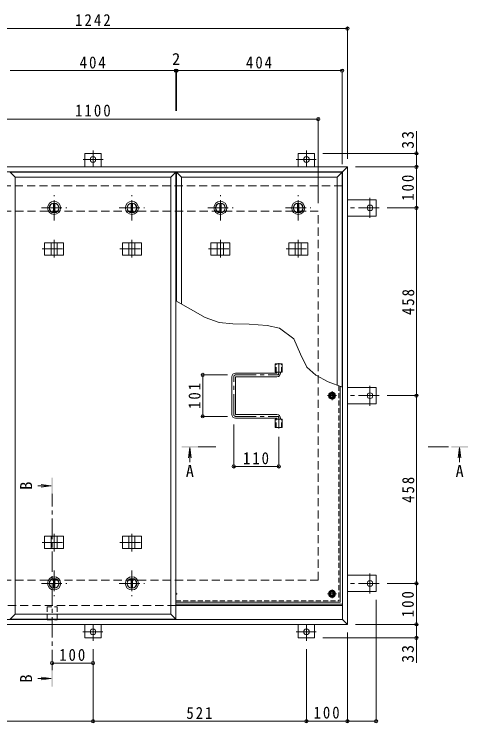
# Model space of a CAD drawing. Units: millimetres at full size, sheet at 1:10. Extents: x -2620 to 2719, y -1962 to 1857.
# Drawn here: x -1654 to -546, y -317 to 1412 of the extents above; entities that cross this region are included whole.
import ezdxf
from ezdxf.enums import TextEntityAlignment as Align

# ---------------------------------------------------------------- set-up
doc = ezdxf.new("R2010")
doc.units = ezdxf.units.MM
doc.header["$LTSCALE"] = 10
doc.header["$PDMODE"] = 32
doc.header["$PDSIZE"] = 8
for name, pattern in [('CHAIN1', [8, 5, -1, 1, -1]), ('DASHED1', [1.8, 1.2, -0.6]), ('DASHED2', [3, 2, -1])]:
    doc.linetypes.add(name, pattern=pattern)
for name, color, linetype, lineweight in [('0-1_躯体', 2, 'DASHED2', 9), ('0-2_仕上', 4, 'Continuous', 9), ('0-3_建具', 4, 'Continuous', 9), ('0-5_寸法', 7, 'Continuous', 9), ('0-6_ハッチ', 6, 'Continuous', 9), ('0-7', 5, 'Continuous', 5), ('0-A', 3, 'CHAIN1', 9), ('0-B', 2, 'Continuous', 9), ('0-C', 2, 'Continuous', 9), ('0-E', 3, 'Continuous', 9), ('0-F', 7, 'Continuous', 9)]:
    doc.layers.add(name, color=color, linetype=linetype, lineweight=lineweight)
doc.styles.add('ＭＳ ゴシック', font='')
doc.styles.get('ＭＳ ゴシック').set_extended_font_data('MS Gothic')

msp = doc.modelspace()

# ---------------------------------------------------------------- linework, layer by layer
at = {"layer": '0-1_躯体'}
for p, q in [((-852.35, 992.92), (-2070.35, 992.92)), ((-2011.35, 930.92), (-911.35, 930.92)), ((-911.35, 30.92), (-911.35, 930.92)), ((-2011.35, 30.92), (-911.35, 30.92)), ((-1259.35, -31.08), (-2070.35, -31.08))]:
    msp.add_line(p, q, dxfattribs=at)
at = {"layer": '0-1_躯体', "linetype": 'Continuous'}
msp.add_line((-852.35, -31.08), (-1259.35, -31.08), dxfattribs=at)
at = {"layer": '0-2_仕上'}
for p, q in [((-1663.35, 1025.92), (-1259.35, 1025.92)), ((-1651.35, 1013.92), (-1663.35, 1025.92)), ((-1271.35, 1013.92), (-1259.35, 1025.92)), ((-1259.35, -64.08), (-1259.35, 1025.92)), ((-1257.35, 1025.92), (-853.35, 1025.92)), ((-1245.35, 1013.92), (-1257.35, 1025.92)), ((-1257.35, 711.48), (-1257.35, 1025.92)), ((-853.35, 501.69), (-853.35, 1025.92)), ((-1651.35, 1013.92), (-1271.35, 1013.92)), ((-1651.35, -52.08), (-1651.35, 1013.92)), ((-1271.35, -52.08), (-1271.35, 1013.92)), ((-1245.35, 1013.92), (-865.35, 1013.92)), ((-1245.35, 704.55), (-1245.35, 1013.92)), ((-1224.9, 354.04), (-1228.16, 329.26)), ((-1224.9, 354.04), (-1224.9, 318.44)), ((-1224.9, 354.04), (-1221.64, 329.26)), ((-566.29, 354.04), (-569.55, 329.26)), ((-566.29, 354.04), (-563.02, 329.26)), ((-566.29, 354.04), (-566.29, 318.44)), ((-1563.35, 261.17), (-1596.12, 261.17)), ((-1563.35, 261.17), (-1588.13, 264.43)), ((-1563.35, 261.17), (-1588.13, 257.91)), ((-1563.35, -209.19), (-1588.13, -205.93)), ((-1563.35, -209.19), (-1596.12, -209.19)), ((-1563.35, -209.19), (-1588.13, -212.45))]:
    msp.add_line(p, q, dxfattribs=at)
at = {"layer": '0-2_仕上', "color": 3}
for p, q in [((-1016.5, 538.42), (-1016.5, 558.42)), ((-1016.5, 558.42), (-999.2, 558.42)), ((-999.2, 538.42), (-999.2, 558.42)), ((-1016.5, 538.42), (-999.2, 538.42)), ((-1016.5, 403.42), (-1016.5, 423.42)), ((-1016.5, 423.42), (-999.2, 423.42)), ((-999.2, 403.42), (-999.2, 423.42)), ((-1016.5, 403.42), (-999.2, 403.42))]:
    msp.add_line(p, q, dxfattribs=at)
at = {"layer": '0-2_仕上', "color": 3, "linetype": 'DASHED1'}
for p, q in [((-1014.2, 538.42), (-1014.2, 558.42)), ((-1001.5, 538.42), (-1001.5, 558.42)), ((-1014.2, 403.42), (-1014.2, 423.42)), ((-1001.5, 403.42), (-1001.5, 423.42))]:
    msp.add_line(p, q, dxfattribs=at)
at = {"layer": '0-2_仕上', "linetype": 'CHAIN1'}
for p, q in [((-1161.9, 356.04), (-1204.9, 356.04)), ((-643.28, 356.04), (-586.29, 356.04)), ((-1561.35, -189.19), (-1561.35, 241.17))]:
    msp.add_line(p, q, dxfattribs=at)
at = {"layer": '0-2_仕上'}
for points in [[(-865.35, 506.34), (-865.35, 1013.92), (-853.35, 1025.92)], [(-1651.35, -52.08), (-1663.35, -64.08), (-1259.35, -64.08)], [(-1651.35, -52.08), (-1271.35, -52.08), (-1259.35, -64.08)]]:
    msp.add_lwpolyline(points, dxfattribs=at)
for points in [[(-1244.9, 354.04), (-1244.9, 358.04), (-1204.9, 354.04), (-1204.9, 358.04)], [(-546.29, 354.04), (-546.29, 358.04), (-586.29, 354.04), (-586.29, 358.04)], [(-1559.35, 281.17), (-1563.35, 281.17), (-1559.35, 241.17), (-1563.35, 241.17)], [(-1563.35, -229.19), (-1559.35, -229.19), (-1563.35, -189.19), (-1559.35, -189.19)]]:
    msp.add_solid(points, dxfattribs=at)
at = {"layer": '0-3_建具', "color": 2}
for p, q in [((-840.35, 1038.92), (-2082.35, 1038.92)), ((-840.35, 1038.92), (-852.35, 1026.92)), ((-840.35, -77.08), (-840.35, 1038.92)), ((-852.35, 1026.92), (-2070.35, 1026.92)), ((-852.35, -65.08), (-852.35, 1026.92)), ((-852.35, -31.08), (-1259.35, -31.08)), ((-852.35, -65.08), (-2070.35, -65.08)), ((-840.35, -77.08), (-852.35, -65.08)), ((-840.35, -77.08), (-2082.35, -77.08))]:
    msp.add_line(p, q, dxfattribs=at)
at = {"layer": '0-3_建具'}
for p, q in [((-1579.44, 853.92), (-1533.26, 853.92)), ((-1579.44, 853.92), (-1579.44, 823.92)), ((-1563.85, 853.92), (-1563.85, 823.92)), ((-1548.85, 853.92), (-1548.85, 823.92)), ((-1533.26, 853.92), (-1533.26, 823.92)), ((-1389.44, 853.92), (-1343.26, 853.92)), ((-1389.44, 853.92), (-1389.44, 823.92)), ((-1373.85, 853.92), (-1373.85, 823.92)), ((-1358.85, 853.92), (-1358.85, 823.92)), ((-1343.26, 853.92), (-1343.26, 823.92)), ((-1173.44, 853.92), (-1127.26, 853.92)), ((-1173.44, 853.92), (-1173.44, 823.92)), ((-1157.85, 853.92), (-1157.85, 823.92)), ((-1142.85, 853.92), (-1142.85, 823.92)), ((-1127.26, 853.92), (-1127.26, 823.92)), ((-983.44, 853.92), (-937.26, 853.92)), ((-983.44, 853.92), (-983.44, 823.92)), ((-967.85, 853.92), (-967.85, 823.92)), ((-952.85, 853.92), (-952.85, 823.92)), ((-937.26, 853.92), (-937.26, 823.92)), ((-1579.44, 823.92), (-1533.26, 823.92)), ((-1389.44, 823.92), (-1343.26, 823.92)), ((-1173.44, 823.92), (-1127.26, 823.92)), ((-983.44, 823.92), (-937.26, 823.92)), ((-1579.44, 107.92), (-1579.44, 137.92)), ((-1579.44, 137.92), (-1533.26, 137.92)), ((-1563.85, 107.92), (-1563.85, 137.92)), ((-1548.85, 107.92), (-1548.85, 137.92)), ((-1533.26, 107.92), (-1533.26, 137.92)), ((-1389.44, 107.92), (-1389.44, 137.92)), ((-1389.44, 137.92), (-1343.26, 137.92)), ((-1373.85, 107.92), (-1373.85, 137.92)), ((-1358.85, 107.92), (-1358.85, 137.92)), ((-1343.26, 107.92), (-1343.26, 137.92)), ((-1579.44, 107.92), (-1533.26, 107.92)), ((-1389.44, 107.92), (-1343.26, 107.92))]:
    msp.add_line(p, q, dxfattribs=at)
at = {"layer": '0-3_建具', "linetype": 'CHAIN1'}
for p, q in [((-1556.35, 861.04), (-1556.35, 817.8)), ((-1366.35, 861.04), (-1366.35, 817.8)), ((-1150.35, 861.04), (-1150.35, 817.8)), ((-960.35, 861.04), (-960.35, 817.8)), ((-1585.76, 838.92), (-1526.94, 838.92)), ((-1395.76, 838.92), (-1336.94, 838.92)), ((-1179.76, 838.92), (-1120.94, 838.92)), ((-989.76, 838.92), (-930.94, 838.92)), ((-1556.35, 100.81), (-1556.35, 144.04)), ((-1366.35, 100.81), (-1366.35, 144.04)), ((-1585.76, 122.92), (-1526.94, 122.92)), ((-1395.76, 122.92), (-1336.94, 122.92))]:
    msp.add_line(p, q, dxfattribs=at)
at = {"layer": '0-5_寸法'}
for p, q in [((-671.83, 1072.12), (-671.83, 1125.88)), ((-671.83, -110.28), (-671.83, -170.62))]:
    msp.add_line(p, q, dxfattribs=at)
for points in [[(-955.05, 581.79), (-970.86, 619.25), (-1005.83, 645.47), (-1035.79, 652.13), (-1079.91, 655.46), (-1120.29, 655.88), (-1153.58, 659.62), (-1187.71, 671.28), (-1259.35, 712.64)], [(-917.12, 531.1), (-939.69, 550.34), (-955.05, 581.79)], [(-852.35, 501.31), (-886.89, 514.68), (-917.12, 531.1)]]:
    msp.add_lwpolyline(points, dxfattribs=at)
at = {"layer": '0-5_寸法', "linetype": 'DASHED1'}
for points in [[(-1573.65, -34.28), (-1549.05, -34.28), (-1549.05, -66.28)], [(-1573.65, -34.28), (-1573.65, -66.28), (-1549.05, -66.28)]]:
    msp.add_lwpolyline(points, dxfattribs=at)
at = {"layer": '0-6_ハッチ', "linetype": 'CHAIN1'}
for p, q in [((-1007.85, 559.8), (-1007.85, 531.42)), ((-1117.85, 434.93), (-1117.85, 526.91)), ((-1113.34, 531.42), (-1007.85, 531.42)), ((-1113.34, 430.42), (-1007.85, 430.42)), ((-1007.85, 400.54), (-1007.85, 430.42))]:
    msp.add_line(p, q, dxfattribs=at)
at = {"layer": '0-6_ハッチ'}
for p, q in [((-1012.35, 536.92), (-1012.35, 538.42)), ((-1003.35, 535.92), (-1003.35, 538.42)), ((-1122.35, 434.92), (-1122.35, 526.92)), ((-1013.35, 535.92), (-1113.35, 535.92)), ((-1113.35, 435.92), (-1113.35, 525.92)), ((-1112.35, 526.92), (-1012.35, 526.92)), ((-1112.35, 434.92), (-1012.35, 434.92)), ((-1013.35, 425.92), (-1113.35, 425.92)), ((-1012.35, 424.92), (-1012.35, 423.42)), ((-1003.35, 425.92), (-1003.35, 423.42)), ((-1259.35, -28.08), (-852.35, -28.08)), ((-1259.35, -31.08), (-852.35, -31.08))]:
    msp.add_line(p, q, dxfattribs=at)
for centre, radius, start, end in [((-1013.35, 536.92), 1, 270, 0), ((-1113.35, 526.92), 9, 90, 180), ((-1112.35, 525.92), 1, 90, 180), ((-1012.35, 535.92), 9, 270, 0), ((-1113.35, 434.92), 9, 180, 270), ((-1112.35, 435.92), 1, 180, 270), ((-1012.35, 425.92), 9, 0, 90), ((-1013.35, 424.92), 1, 0, 90)]:
    msp.add_arc(centre, radius, start, end, dxfattribs=at)
at = {"layer": '0-6_ハッチ', "linetype": 'CHAIN1'}
for centre, radius, start, end in [((-1113.34, 526.91), 4.51, 90, 180), ((-1012.35, 535.92), 4.5, 270.29569, 0), ((-1113.34, 434.93), 4.51, 180, 270), ((-1012.35, 425.92), 4.5, 0, 89.70431)]:
    msp.add_arc(centre, radius, start, end, dxfattribs=at)
at = {"layer": '0-7'}
for centre, radius in [((-877.85, 480.92), 5), ((-877.85, 480.92), 4.19), ((-877.85, -2.58), 5), ((-877.85, -2.58), 4.19)]:
    msp.add_circle(centre, radius, dxfattribs=at)
at = {"layer": '0-A', "linetype": 'DASHED1'}
for p in [(-861.05, 504.68), (-1259.35, -19.38)]:
    msp.add_line(p, (-861.05, -19.38), dxfattribs=at)
at = {"layer": '0-A', "linetype": 'Continuous'}
for q in [(-857.85, 503.44), (-1259.35, -22.58)]:
    msp.add_line((-857.85, -22.58), q, dxfattribs=at)
at = {"layer": '0-A'}
for p, q in [((-877.85, 470.24), (-877.85, 491.6)), ((-867.17, 480.92), (-888.53, 480.92)), ((-877.85, -13.26), (-877.85, 8.1)), ((-1256.17, -2.58), (-1259.35, -2.58)), ((-867.17, -2.58), (-888.53, -2.58))]:
    msp.add_line(p, q, dxfattribs=at)
at = {"layer": '0-B'}
for p, q in [((-885.35, 480.92), (-881.6, 487.42)), ((-881.6, 487.42), (-874.1, 487.42)), ((-870.35, 480.92), (-874.1, 487.42)), ((-870.35, 480.92), (-874.1, 474.42)), ((-885.35, -2.58), (-881.6, 3.92)), ((-881.6, 3.92), (-874.1, 3.92)), ((-870.35, -2.58), (-874.1, 3.92)), ((-870.35, -2.58), (-874.1, -9.08))]:
    msp.add_line(p, q, dxfattribs=at)
for points in [[(-885.35, 480.92), (-881.6, 474.42), (-874.1, 474.42)], [(-885.35, -2.58), (-881.6, -9.08), (-874.1, -9.08)]]:
    msp.add_lwpolyline(points, dxfattribs=at)
for centre, radius in [((-877.85, 480.92), 8.5), ((-877.85, 480.92), 6.5), ((-877.85, -2.58), 8.5), ((-877.85, -2.58), 6.5)]:
    msp.add_circle(centre, radius, dxfattribs=at)
msp.add_arc((-1266.85, -2.58), 8.5, 331.92922, 28.07078, dxfattribs=at)
at = {"layer": '0-C', "linetype": 'CHAIN1'}
for p, q in [((-1556.35, 907.92), (-1556.35, 969.92)), ((-1366.35, 907.92), (-1366.35, 969.92)), ((-1150.35, 907.92), (-1150.35, 969.92)), ((-960.35, 907.92), (-960.35, 969.92)), ((-1587.35, 938.92), (-1525.35, 938.92)), ((-1397.35, 938.92), (-1335.35, 938.92)), ((-1181.35, 938.92), (-1119.35, 938.92)), ((-991.35, 938.92), (-929.35, 938.92)), ((-1556.35, 53.92), (-1556.35, -8.08)), ((-1366.35, 53.92), (-1366.35, -8.08)), ((-1587.35, 22.92), (-1525.35, 22.92)), ((-1397.35, 22.92), (-1335.35, 22.92))]:
    msp.add_line(p, q, dxfattribs=at)
at = {"layer": '0-C'}
for p, q in [((-1557.85, 950.33), (-1557.85, 927.52)), ((-1554.85, 950.33), (-1554.85, 927.52)), ((-1367.85, 950.33), (-1367.85, 927.52)), ((-1364.85, 950.33), (-1364.85, 927.52)), ((-1151.85, 950.33), (-1151.85, 927.52)), ((-1148.85, 950.33), (-1148.85, 927.52)), ((-961.85, 950.33), (-961.85, 927.52)), ((-958.85, 950.33), (-958.85, 927.52)), ((-1557.85, 11.52), (-1557.85, 34.33)), ((-1554.85, 11.52), (-1554.85, 34.33)), ((-1367.85, 11.52), (-1367.85, 34.33)), ((-1364.85, 11.52), (-1364.85, 34.33))]:
    msp.add_line(p, q, dxfattribs=at)
for centre, radius in [((-1556.35, 938.92), 16), ((-1366.35, 938.92), 16), ((-1150.35, 938.92), 16), ((-960.35, 938.92), 16), ((-1556.35, 938.92), 12), ((-1556.35, 938.92), 11.5), ((-1366.35, 938.92), 12), ((-1366.35, 938.92), 11.5), ((-1150.35, 938.92), 12), ((-1150.35, 938.92), 11.5), ((-960.35, 938.92), 12), ((-960.35, 938.92), 11.5), ((-1556.35, 22.92), 16), ((-1556.35, 22.92), 12), ((-1366.35, 22.92), 16), ((-1366.35, 22.92), 12), ((-1556.35, 22.92), 11.5), ((-1366.35, 22.92), 11.5)]:
    msp.add_circle(centre, radius, dxfattribs=at)
at = {"layer": '0-E'}
for p, q in [((-1481.35, 1038.92), (-1481.35, 1072.12)), ((-1441.35, 1072.12), (-1481.35, 1072.12)), ((-1441.35, 1038.92), (-1441.35, 1072.12)), ((-960.35, 1038.92), (-960.35, 1072.12)), ((-960.35, 1072.12), (-920.35, 1072.12)), ((-920.35, 1038.92), (-920.35, 1072.12)), ((-840.35, 958.92), (-770.15, 958.92)), ((-770.15, 958.92), (-770.15, 918.92)), ((-840.35, 918.92), (-770.15, 918.92)), ((-840.35, 500.92), (-770.15, 500.92)), ((-770.15, 460.92), (-770.15, 500.92)), ((-840.35, 460.92), (-770.15, 460.92)), ((-840.35, 42.92), (-770.15, 42.92)), ((-770.15, 2.92), (-770.15, 42.92)), ((-840.35, 2.92), (-770.15, 2.92)), ((-1481.35, -77.08), (-1481.35, -110.28)), ((-1441.35, -77.08), (-1441.35, -110.28)), ((-960.35, -77.08), (-960.35, -110.28)), ((-920.35, -77.08), (-920.35, -110.28)), ((-1481.35, -110.28), (-1441.35, -110.28)), ((-960.35, -110.28), (-920.35, -110.28))]:
    msp.add_line(p, q, dxfattribs=at)
at = {"layer": '0-E', "linetype": 'CHAIN1'}
for p, q in [((-1461.35, 1079.28), (-1461.35, 1039.12)), ((-940.35, 1079.28), (-940.35, 1039.12)), ((-1436.51, 1057.12), (-1485.39, 1057.12)), ((-965.19, 1057.12), (-916.3, 1057.12)), ((-785.15, 963.76), (-785.15, 914.88)), ((-762.99, 938.92), (-840.35, 938.92)), ((-785.15, 456.08), (-785.15, 504.97)), ((-762.99, 480.92), (-840.35, 480.92)), ((-785.15, -1.92), (-785.15, 46.97)), ((-762.99, 22.92), (-840.35, 22.92)), ((-1461.35, -117.43), (-1461.35, -77.28)), ((-940.35, -117.43), (-940.35, -77.28)), ((-1486.19, -95.28), (-1437.3, -95.28)), ((-965.19, -95.28), (-916.3, -95.28))]:
    msp.add_line(p, q, dxfattribs=at)
at = {"layer": '0-E'}
for centre in [(-1461.35, 1057.12), (-940.35, 1057.12), (-785.15, 938.92), (-785.15, 480.92), (-785.15, 22.92), (-1461.35, -95.28), (-940.35, -95.28)]:
    msp.add_circle(centre, 7, dxfattribs=at)
at = {"layer": '0-F'}
for p, q in [((-2082.35, 1376.64), (-840.35, 1376.64)), ((-840.35, 1379.64), (-840.35, 1058.92)), ((-1663.35, 1273.84), (-1259.35, 1273.84)), ((-1259.35, 1276.84), (-1259.35, 1175.84)), ((-1259.35, 1273.84), (-1257.35, 1273.84)), ((-1257.35, 1276.84), (-1257.35, 1175.84)), ((-1257.35, 1273.84), (-853.35, 1273.84)), ((-853.35, 1276.84), (-853.35, 1045.92)), ((-911.35, 1158.64), (-911.35, 950.92)), ((-2011.35, 1155.64), (-911.35, 1155.64)), ((-668.83, 1072.12), (-900.35, 1072.12)), ((-671.83, 1038.92), (-671.83, 1072.12)), ((-668.83, 1038.92), (-820.35, 1038.92)), ((-671.83, 1038.92), (-671.83, 938.92)), ((-668.83, 938.92), (-742.99, 938.92)), ((-671.83, 480.92), (-671.83, 938.92)), ((-1196.58, 531.42), (-1133.34, 531.42)), ((-1193.58, 430.42), (-1193.58, 531.42)), ((-668.83, 480.92), (-742.99, 480.92)), ((-671.83, 22.92), (-671.83, 480.92)), ((-1196.58, 430.42), (-1133.34, 430.42)), ((-1117.85, 305.27), (-1117.85, 410.42)), ((-1007.85, 305.27), (-1007.85, 380.54)), ((-1007.85, 308.27), (-1117.85, 308.27)), ((-668.83, 22.92), (-742.99, 22.92)), ((-671.83, 22.92), (-671.83, -77.08)), ((-770.15, -316.33), (-770.15, -17.08)), ((-668.83, -77.08), (-820.35, -77.08)), ((-671.83, -77.08), (-671.83, -110.28)), ((-840.35, -316.33), (-840.35, -97.08)), ((-668.83, -110.28), (-900.35, -110.28)), ((-1461.35, -316.33), (-1461.35, -137.43)), ((-940.35, -316.33), (-940.35, -137.43)), ((-1461.35, -171.52), (-1561.35, -171.52)), ((-1982.35, -313.33), (-1461.35, -313.33)), ((-1461.35, -313.33), (-940.35, -313.33)), ((-940.35, -313.33), (-840.35, -313.33)), ((-840.35, -313.33), (-770.15, -313.33))]:
    msp.add_line(p, q, dxfattribs=at)
for p in [(-840.35, 1376.64), (-1259.35, 1273.84), (-1257.35, 1273.84), (-853.35, 1273.84), (-911.35, 1155.64), (-671.83, 1072.12), (-671.83, 1038.92), (-671.83, 938.92), (-1193.58, 531.42), (-671.83, 480.92), (-1193.58, 430.42), (-1117.85, 308.27), (-1007.85, 308.27), (-671.83, 22.92), (-671.83, -77.08), (-671.83, -110.28), (-1561.35, -171.52), (-1461.35, -171.52), (-1461.35, -313.33), (-940.35, -313.33), (-840.35, -313.33), (-770.15, -313.33)]:
    msp.add_point(p, dxfattribs=at)

# ---------------------------------------------------------------- texts
at = {"layer": '0-5_寸法', "color": 2, "style": 'ＭＳ ゴシック'}
for p in [(-1234.9, 273.34), (-576.29, 273.34)]:
    msp.add_text('A', height=29.33, dxfattribs=at).set_placement(p, align=Align.BOTTOM_LEFT)
for p in [(-1601.21, 251.17), (-1601.21, -219.19)]:
    msp.add_text('B', height=29.33, rotation=90, dxfattribs=at).set_placement(p, align=Align.BOTTOM_LEFT)
at = {"layer": '0-F', "color": 2, "style": 'ＭＳ ゴシック'}
msp.add_text('2', height=29.33, dxfattribs=at).set_placement((-1268.35, 1278.84), align=Align.BOTTOM_LEFT)
at = {"layer": '0-F', "color": 2, "char_height": 29.33, "attachment_point": 7, "style": 'ＭＳ ゴシック'}
for s, insert in [('\\T1.28;\\W0.9;1242', (-1505.1, 1382.64)), ('\\T1.27;\\W0.9;404', (-1493.85, 1278.84)), ('\\T1.27;\\W0.9;404', (-1087.85, 1278.84)), ('\\T1.28;\\W0.9;1100', (-1505.1, 1161.64)), ('\\T1.27;\\W0.9;110', (-1095.35, 313.27)), ('\\T1.27;\\W0.9;100', (-1543.85, -166.52)), ('\\T1.27;\\W0.9;521', (-1233.35, -308.33)), ('\\T1.27;\\W0.9;100', (-922.85, -307.33))]:
    msp.add_mtext(s, dxfattribs=dict(at, insert=insert))
at = {"layer": '0-F', "color": 2, "char_height": 29.33, "attachment_point": 7, "rotation": 90, "style": 'ＭＳ ゴシック'}
for s, insert in [('\\T1.27;\\W0.95;33', (-677.83, 1083.38)), ('\\T1.27;\\W0.9;100', (-677.83, 956.42)), ('\\T1.27;\\W0.9;458', (-676.83, 677.42)), ('\\T1.27;\\W0.9;101', (-1198.58, 448.42)), ('\\T1.27;\\W0.9;458', (-676.83, 219.42)), ('\\T1.27;\\W0.9;100', (-677.83, -59.58)), ('\\T1.27;\\W0.95;33', (-677.83, -170.62))]:
    msp.add_mtext(s, dxfattribs=dict(at, insert=insert))

doc.saveas('drawing.dxf')
